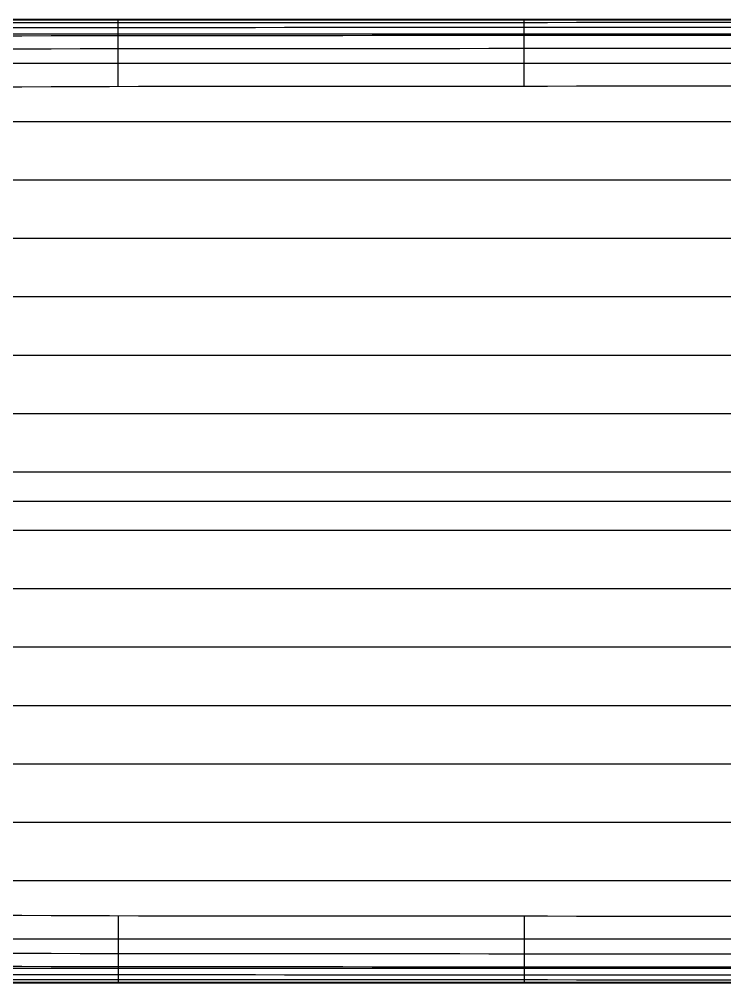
# Model space of a CAD drawing. Header units: millimetres. Extents: x 0 to 139000, y -8250 to 8250.
# Drawn here: x 46956 to 59038, y -8250 to 8250 of the extents above; entities that cross this region are included whole.
import ezdxf

# ---------------------------------------------------------------- set-up
doc = ezdxf.new("R2010")
doc.units = ezdxf.units.MM
for name, color, linetype in [('БАТОКСЫ', 1, 'Continuous'), ('ВАТЕРЛИНИИ', 3, 'Continuous'), ('КИЛЬ', 2, 'Continuous'), ('ПАЛУБА', 7, 'Continuous'), ('ШПАНГОУТЫ', 5, 'Continuous')]:
    doc.layers.add(name, color=color, linetype=linetype)

msp = doc.modelspace()

# ---------------------------------------------------------------- linework, layer by layer
at = {"layer": 'БАТОКСЫ'}
for points in [[(46500, 8000, 439), (47000, 8000, 437), (47500, 8000, 436), (48000, 8000, 434), (48500, 8000, 434), (49000, 8000, 433), (49500, 8000, 433), (50000, 8000, 432), (50500, 8000, 432), (51000, 8000, 432), (51500, 8000, 431), (52000, 8000, 431), (52500, 8000, 431), (53000, 8000, 431), (53500, 8000, 431), (54000, 8000, 430), (54500, 8000, 430), (55000, 8000, 430), (55500, 8000, 430), (56000, 8000, 429), (56500, 8000, 429), (57000, 8000, 429), (57500, 8000, 429), (58000, 8000, 428), (58500, 8000, 428), (59000, 8000, 428), (59500, 8000, 427)], [(46500, 7500, 74), (47000, 7500, 73), (47500, 7500, 73), (48000, 7500, 72), (48500, 7500, 72), (49000, 7500, 71), (49500, 7500, 71), (50000, 7500, 71), (50500, 7500, 71), (51000, 7500, 71), (51500, 7500, 71), (52000, 7500, 70), (52500, 7500, 70), (53000, 7500, 70), (53500, 7500, 70), (54000, 7500, 70), (54500, 7500, 70), (55000, 7500, 70), (55500, 7500, 70), (56000, 7500, 70), (56500, 7500, 69), (57000, 7500, 69), (57500, 7500, 69), (58000, 7500, 69), (58500, 7500, 69), (59000, 7500, 69), (59500, 7500, 69)], [(46500, 6500, 0), (47000, 6500, 0), (47500, 6500, 0), (48000, 6500, 0), (48500, 6500, 0), (49000, 6500, 0), (49500, 6500, 0), (50000, 6500, 0), (50500, 6500, 0), (51000, 6500, 0), (51500, 6500, 0), (52000, 6500, 0), (52500, 6500, 0), (53000, 6500, 0), (53500, 6500, 0), (54000, 6500, 0), (54500, 6500, 0), (55000, 6500, 0), (55500, 6500, 0), (56000, 6500, 0), (56500, 6500, 0), (57000, 6500, 0), (57500, 6500, 0), (58000, 6500, 0), (58500, 6500, 0), (59000, 6500, 0), (59500, 6500, 0)], [(46500, 5500, 0), (47000, 5500, 0), (47500, 5500, 0), (48000, 5500, 0), (48500, 5500, 0), (49000, 5500, 0), (49500, 5500, 0), (50000, 5500, 0), (50500, 5500, 0), (51000, 5500, 0), (51500, 5500, 0), (52000, 5500, 0), (52500, 5500, 0), (53000, 5500, 0), (53500, 5500, 0), (54000, 5500, 0), (54500, 5500, 0), (55000, 5500, 0), (55500, 5500, 0), (56000, 5500, 0), (56500, 5500, 0), (57000, 5500, 0), (57500, 5500, 0), (58000, 5500, 0), (58500, 5500, 0), (59000, 5500, 0), (59500, 5500, 0)], [(46500, 4500, 0), (47000, 4500, 0), (47500, 4500, 0), (48000, 4500, 0), (48500, 4500, 0), (49000, 4500, 0), (49500, 4500, 0), (50000, 4500, 0), (50500, 4500, 0), (51000, 4500, 0), (51500, 4500, 0), (52000, 4500, 0), (52500, 4500, 0), (53000, 4500, 0), (53500, 4500, 0), (54000, 4500, 0), (54500, 4500, 0), (55000, 4500, 0), (55500, 4500, 0), (56000, 4500, 0), (56500, 4500, 0), (57000, 4500, 0), (57500, 4500, 0), (58000, 4500, 0), (58500, 4500, 0), (59000, 4500, 0), (59500, 4500, 0)], [(46500, 3500, 0), (47000, 3500, 0), (47500, 3500, 0), (48000, 3500, 0), (48500, 3500, 0), (49000, 3500, 0), (49500, 3500, 0), (50000, 3500, 0), (50500, 3500, 0), (51000, 3500, 0), (51500, 3500, 0), (52000, 3500, 0), (52500, 3500, 0), (53000, 3500, 0), (53500, 3500, 0), (54000, 3500, 0), (54500, 3500, 0), (55000, 3500, 0), (55500, 3500, 0), (56000, 3500, 0), (56500, 3500, 0), (57000, 3500, 0), (57500, 3500, 0), (58000, 3500, 0), (58500, 3500, 0), (59000, 3500, 0), (59500, 3500, 0)], [(46500, 2500, 0), (47000, 2500, 0), (47500, 2500, 0), (48000, 2500, 0), (48500, 2500, 0), (49000, 2500, 0), (49500, 2500, 0), (50000, 2500, 0), (50500, 2500, 0), (51000, 2500, 0), (51500, 2500, 0), (52000, 2500, 0), (52500, 2500, 0), (53000, 2500, 0), (53500, 2500, 0), (54000, 2500, 0), (54500, 2500, 0), (55000, 2500, 0), (55500, 2500, 0), (56000, 2500, 0), (56500, 2500, 0), (57000, 2500, 0), (57500, 2500, 0), (58000, 2500, 0), (58500, 2500, 0), (59000, 2500, 0), (59500, 2500, 0)], [(46500, 1500, 0), (47000, 1500, 0), (47500, 1500, 0), (48000, 1500, 0), (48500, 1500, 0), (49000, 1500, 0), (49500, 1500, 0), (50000, 1500, 0), (50500, 1500, 0), (51000, 1500, 0), (51500, 1500, 0), (52000, 1500, 0), (52500, 1500, 0), (53000, 1500, 0), (53500, 1500, 0), (54000, 1500, 0), (54500, 1500, 0), (55000, 1500, 0), (55500, 1500, 0), (56000, 1500, 0), (56500, 1500, 0), (57000, 1500, 0), (57500, 1500, 0), (58000, 1500, 0), (58500, 1500, 0), (59000, 1500, 0), (59500, 1500, 0)], [(46500, 500, 0), (47000, 500, 0), (47500, 500, 0), (48000, 500, 0), (48500, 500, 0), (49000, 500, 0), (49500, 500, 0), (50000, 500, 0), (50500, 500, 0), (51000, 500, 0), (51500, 500, 0), (52000, 500, 0), (52500, 500, 0), (53000, 500, 0), (53500, 500, 0), (54000, 500, 0), (54500, 500, 0), (55000, 500, 0), (55500, 500, 0), (56000, 500, 0), (56500, 500, 0), (57000, 500, 0), (57500, 500, 0), (58000, 500, 0), (58500, 500, 0), (59000, 500, 0), (59500, 500, 0)], [(46500, -500, 0), (47000, -500, 0), (47500, -500, 0), (48000, -500, 0), (48500, -500, 0), (49000, -500, 0), (49500, -500, 0), (50000, -500, 0), (50500, -500, 0), (51000, -500, 0), (51500, -500, 0), (52000, -500, 0), (52500, -500, 0), (53000, -500, 0), (53500, -500, 0), (54000, -500, 0), (54500, -500, 0), (55000, -500, 0), (55500, -500, 0), (56000, -500, 0), (56500, -500, 0), (57000, -500, 0), (57500, -500, 0), (58000, -500, 0), (58500, -500, 0), (59000, -500, 0), (59500, -500, 0)], [(46500, -1500, 0), (47000, -1500, 0), (47500, -1500, 0), (48000, -1500, 0), (48500, -1500, 0), (49000, -1500, 0), (49500, -1500, 0), (50000, -1500, 0), (50500, -1500, 0), (51000, -1500, 0), (51500, -1500, 0), (52000, -1500, 0), (52500, -1500, 0), (53000, -1500, 0), (53500, -1500, 0), (54000, -1500, 0), (54500, -1500, 0), (55000, -1500, 0), (55500, -1500, 0), (56000, -1500, 0), (56500, -1500, 0), (57000, -1500, 0), (57500, -1500, 0), (58000, -1500, 0), (58500, -1500, 0), (59000, -1500, 0), (59500, -1500, 0)], [(46500, -2500, 0), (47000, -2500, 0), (47500, -2500, 0), (48000, -2500, 0), (48500, -2500, 0), (49000, -2500, 0), (49500, -2500, 0), (50000, -2500, 0), (50500, -2500, 0), (51000, -2500, 0), (51500, -2500, 0), (52000, -2500, 0), (52500, -2500, 0), (53000, -2500, 0), (53500, -2500, 0), (54000, -2500, 0), (54500, -2500, 0), (55000, -2500, 0), (55500, -2500, 0), (56000, -2500, 0), (56500, -2500, 0), (57000, -2500, 0), (57500, -2500, 0), (58000, -2500, 0), (58500, -2500, 0), (59000, -2500, 0), (59500, -2500, 0)], [(46500, -3500, 0), (47000, -3500, 0), (47500, -3500, 0), (48000, -3500, 0), (48500, -3500, 0), (49000, -3500, 0), (49500, -3500, 0), (50000, -3500, 0), (50500, -3500, 0), (51000, -3500, 0), (51500, -3500, 0), (52000, -3500, 0), (52500, -3500, 0), (53000, -3500, 0), (53500, -3500, 0), (54000, -3500, 0), (54500, -3500, 0), (55000, -3500, 0), (55500, -3500, 0), (56000, -3500, 0), (56500, -3500, 0), (57000, -3500, 0), (57500, -3500, 0), (58000, -3500, 0), (58500, -3500, 0), (59000, -3500, 0), (59500, -3500, 0)], [(46500, -4500, 0), (47000, -4500, 0), (47500, -4500, 0), (48000, -4500, 0), (48500, -4500, 0), (49000, -4500, 0), (49500, -4500, 0), (50000, -4500, 0), (50500, -4500, 0), (51000, -4500, 0), (51500, -4500, 0), (52000, -4500, 0), (52500, -4500, 0), (53000, -4500, 0), (53500, -4500, 0), (54000, -4500, 0), (54500, -4500, 0), (55000, -4500, 0), (55500, -4500, 0), (56000, -4500, 0), (56500, -4500, 0), (57000, -4500, 0), (57500, -4500, 0), (58000, -4500, 0), (58500, -4500, 0), (59000, -4500, 0), (59500, -4500, 0)], [(46500, -5500, 0), (47000, -5500, 0), (47500, -5500, 0), (48000, -5500, 0), (48500, -5500, 0), (49000, -5500, 0), (49500, -5500, 0), (50000, -5500, 0), (50500, -5500, 0), (51000, -5500, 0), (51500, -5500, 0), (52000, -5500, 0), (52500, -5500, 0), (53000, -5500, 0), (53500, -5500, 0), (54000, -5500, 0), (54500, -5500, 0), (55000, -5500, 0), (55500, -5500, 0), (56000, -5500, 0), (56500, -5500, 0), (57000, -5500, 0), (57500, -5500, 0), (58000, -5500, 0), (58500, -5500, 0), (59000, -5500, 0), (59500, -5500, 0)], [(46500, -6500, 0), (47000, -6500, 0), (47500, -6500, 0), (48000, -6500, 0), (48500, -6500, 0), (49000, -6500, 0), (49500, -6500, 0), (50000, -6500, 0), (50500, -6500, 0), (51000, -6500, 0), (51500, -6500, 0), (52000, -6500, 0), (52500, -6500, 0), (53000, -6500, 0), (53500, -6500, 0), (54000, -6500, 0), (54500, -6500, 0), (55000, -6500, 0), (55500, -6500, 0), (56000, -6500, 0), (56500, -6500, 0), (57000, -6500, 0), (57500, -6500, 0), (58000, -6500, 0), (58500, -6500, 0), (59000, -6500, 0), (59500, -6500, 0)], [(46500, -7500, 74), (47000, -7500, 73), (47500, -7500, 73), (48000, -7500, 72), (48500, -7500, 72), (49000, -7500, 71), (49500, -7500, 71), (50000, -7500, 71), (50500, -7500, 71), (51000, -7500, 71), (51500, -7500, 71), (52000, -7500, 70), (52500, -7500, 70), (53000, -7500, 70), (53500, -7500, 70), (54000, -7500, 70), (54500, -7500, 70), (55000, -7500, 70), (55500, -7500, 70), (56000, -7500, 70), (56500, -7500, 69), (57000, -7500, 69), (57500, -7500, 69), (58000, -7500, 69), (58500, -7500, 69), (59000, -7500, 69), (59500, -7500, 69)], [(46500, -8000, 439), (47000, -8000, 437), (47500, -8000, 436), (48000, -8000, 434), (48500, -8000, 434), (49000, -8000, 433), (49500, -8000, 433), (50000, -8000, 432), (50500, -8000, 432), (51000, -8000, 432), (51500, -8000, 431), (52000, -8000, 431), (52500, -8000, 431), (53000, -8000, 431), (53500, -8000, 431), (54000, -8000, 430), (54500, -8000, 430), (55000, -8000, 430), (55500, -8000, 430), (56000, -8000, 429), (56500, -8000, 429), (57000, -8000, 429), (57500, -8000, 429), (58000, -8000, 428), (58500, -8000, 428), (59000, -8000, 428), (59500, -8000, 427)]]:
    msp.add_polyline3d(points, dxfattribs=at)
at = {"layer": 'ВАТЕРЛИНИИ'}
for points in [[(46500, 8250, 1400), (47000, 8250, 1400), (47500, 8250, 1400), (48000, 8250, 1400), (48500, 8250, 1400), (49000, 8250, 1400), (49500, 8250, 1400), (50000, 8250, 1400), (50500, 8250, 1400), (51000, 8250, 1400), (51500, 8250, 1400), (52000, 8250, 1400), (52500, 8250, 1400), (53000, 8250, 1400), (53500, 8250, 1400), (54000, 8250, 1400), (54500, 8250, 1400), (55000, 8250, 1400), (55500, 8250, 1400), (56000, 8250, 1400), (56500, 8250, 1400), (57000, 8250, 1400), (57500, 8250, 1400), (58000, 8250, 1400), (58500, 8250, 1400), (59000, 8250, 1400), (59500, 8250, 1400)], [(46500, 8250, 1800), (47000, 8250, 1800), (47500, 8250, 1800), (48000, 8250, 1800), (48500, 8250, 1800), (49000, 8250, 1800), (49500, 8250, 1800), (50000, 8250, 1800), (50500, 8250, 1800), (51000, 8250, 1800), (51500, 8250, 1800), (52000, 8250, 1800), (52500, 8250, 1800), (53000, 8250, 1800), (53500, 8250, 1800), (54000, 8250, 1800), (54500, 8250, 1800), (55000, 8250, 1800), (55500, 8250, 1800), (56000, 8250, 1800), (56500, 8250, 1800), (57000, 8250, 1800), (57500, 8250, 1800), (58000, 8250, 1800), (58500, 8250, 1800), (59000, 8250, 1800), (59500, 8250, 1800)], [(46500, 8250, 2200), (47000, 8250, 2200), (47500, 8250, 2200), (48000, 8250, 2200), (48500, 8250, 2200), (49000, 8250, 2200), (49500, 8250, 2200), (50000, 8250, 2200), (50500, 8250, 2200), (51000, 8250, 2200), (51500, 8250, 2200), (52000, 8250, 2200), (52500, 8250, 2200), (53000, 8250, 2200), (53500, 8250, 2200), (54000, 8250, 2200), (54500, 8250, 2200), (55000, 8250, 2200), (55500, 8250, 2200), (56000, 8250, 2200), (56500, 8250, 2200), (57000, 8250, 2200), (57500, 8250, 2200), (58000, 8250, 2200), (58500, 8250, 2200), (59000, 8250, 2200), (59500, 8250, 2200)], [(46500, 8250, 2600), (47000, 8250, 2600), (47500, 8250, 2600), (48000, 8250, 2600), (48500, 8250, 2600), (49000, 8250, 2600), (49500, 8250, 2600), (50000, 8250, 2600), (50500, 8250, 2600), (51000, 8250, 2600), (51500, 8250, 2600), (52000, 8250, 2600), (52500, 8250, 2600), (53000, 8250, 2600), (53500, 8250, 2600), (54000, 8250, 2600), (54500, 8250, 2600), (55000, 8250, 2600), (55500, 8250, 2600), (56000, 8250, 2600), (56500, 8250, 2600), (57000, 8250, 2600), (57500, 8250, 2600), (58000, 8250, 2600), (58500, 8250, 2600), (59000, 8250, 2600), (59500, 8250, 2600)], [(46500, 8250, 3000), (47000, 8250, 3000), (47500, 8250, 3000), (48000, 8250, 3000), (48500, 8250, 3000), (49000, 8250, 3000), (49500, 8250, 3000), (50000, 8250, 3000), (50500, 8250, 3000), (51000, 8250, 3000), (51500, 8250, 3000), (52000, 8250, 3000), (52500, 8250, 3000), (53000, 8250, 3000), (53500, 8250, 3000), (54000, 8250, 3000), (54500, 8250, 3000), (55000, 8250, 3000), (55500, 8250, 3000), (56000, 8250, 3000), (56500, 8250, 3000), (57000, 8250, 3000), (57500, 8250, 3000), (58000, 8250, 3000), (58500, 8250, 3000), (59000, 8250, 3000), (59500, 8250, 3000)], [(46500, 8250, 3600), (47000, 8250, 3600), (47500, 8250, 3600), (48000, 8250, 3600), (48500, 8250, 3600), (49000, 8250, 3600), (49500, 8250, 3600), (50000, 8250, 3600), (50500, 8250, 3600), (51000, 8250, 3600), (51500, 8250, 3600), (52000, 8250, 3600), (52500, 8250, 3600), (53000, 8250, 3600), (53500, 8250, 3600), (54000, 8250, 3600), (54500, 8250, 3600), (55000, 8250, 3600), (55500, 8250, 3600), (56000, 8250, 3600), (56500, 8250, 3600), (57000, 8250, 3600), (57500, 8250, 3600), (58000, 8250, 3600), (58500, 8250, 3600), (59000, 8250, 3600), (59500, 8250, 3600)], [(46500, 8250, 4200), (47000, 8250, 4200), (47500, 8250, 4200), (48000, 8250, 4200), (48500, 8250, 4200), (49000, 8250, 4200), (49500, 8250, 4200), (50000, 8250, 4200), (50500, 8250, 4200), (51000, 8250, 4200), (51500, 8250, 4200), (52000, 8250, 4200), (52500, 8250, 4200), (53000, 8250, 4200), (53500, 8250, 4200), (54000, 8250, 4200), (54500, 8250, 4200), (55000, 8250, 4200), (55500, 8250, 4200), (56000, 8250, 4200), (56500, 8250, 4200), (57000, 8250, 4200), (57500, 8250, 4200), (58000, 8250, 4200), (58500, 8250, 4200), (59000, 8250, 4200), (59500, 8250, 4200)], [(46500, 8239, 1000), (47000, 8239, 1000), (47500, 8240, 1000), (48000, 8240, 1000), (48500, 8240, 1000), (49000, 8240, 1000), (49500, 8240, 1000), (50000, 8241, 1000), (50500, 8241, 1000), (51000, 8241, 1000), (51500, 8241, 1000), (52000, 8241, 1000), (52500, 8241, 1000), (53000, 8241, 1000), (53500, 8241, 1000), (54000, 8241, 1000), (54500, 8241, 1000), (55000, 8241, 1000), (55500, 8241, 1000), (56000, 8241, 1000), (56500, 8241, 1000), (57000, 8241, 1000), (57500, 8241, 1000), (58000, 8241, 1000), (58500, 8241, 1000), (59000, 8241, 1000), (59500, 8241, 1000)], [(46500, 8193, 800), (47000, 8194, 800), (47500, 8195, 800), (48000, 8195, 800), (48500, 8196, 800), (49000, 8196, 800), (49500, 8196, 800), (50000, 8196, 800), (50500, 8196, 800), (51000, 8196, 800), (51500, 8197, 800), (52000, 8197, 800), (52500, 8197, 800), (53000, 8197, 800), (53500, 8197, 800), (54000, 8197, 800), (54500, 8197, 800), (55000, 8197, 800), (55500, 8197, 800), (56000, 8197, 800), (56500, 8198, 800), (57000, 8198, 800), (57500, 8198, 800), (58000, 8198, 800), (58500, 8198, 800), (59000, 8198, 800), (59500, 8198, 800)], [(46500, 8107, 600), (47000, 8108, 600), (47500, 8109, 600), (48000, 8110, 600), (48500, 8110, 600), (49000, 8111, 600), (49500, 8111, 600), (50000, 8111, 600), (50500, 8111, 600), (51000, 8111, 600), (51500, 8112, 600), (52000, 8112, 600), (52500, 8112, 600), (53000, 8112, 600), (53500, 8112, 600), (54000, 8112, 600), (54500, 8112, 600), (55000, 8113, 600), (55500, 8113, 600), (56000, 8113, 600), (56500, 8113, 600), (57000, 8113, 600), (57500, 8113, 600), (58000, 8114, 600), (58500, 8114, 600), (59000, 8114, 600), (59500, 8114, 600)], [(46500, 7968, 400), (47000, 7969, 400), (47500, 7970, 400), (48000, 7971, 400), (48500, 7972, 400), (49000, 7973, 400), (49500, 7973, 400), (50000, 7973, 400), (50500, 7974, 400), (51000, 7974, 400), (51500, 7974, 400), (52000, 7974, 400), (52500, 7974, 400), (53000, 7975, 400), (53500, 7975, 400), (54000, 7975, 400), (54500, 7975, 400), (55000, 7975, 400), (55500, 7976, 400), (56000, 7976, 400), (56500, 7976, 400), (57000, 7976, 400), (57500, 7976, 400), (58000, 7977, 400), (58500, 7977, 400), (59000, 7977, 400), (59500, 7977, 400)], [(46500, 7743, 200), (47000, 7745, 200), (47500, 7746, 200), (48000, 7748, 200), (48500, 7749, 200), (49000, 7749, 200), (49500, 7750, 200), (50000, 7750, 200), (50500, 7750, 200), (51000, 7751, 200), (51500, 7751, 200), (52000, 7751, 200), (52500, 7751, 200), (53000, 7752, 200), (53500, 7752, 200), (54000, 7752, 200), (54500, 7752, 200), (55000, 7753, 200), (55500, 7753, 200), (56000, 7753, 200), (56500, 7753, 200), (57000, 7754, 200), (57500, 7754, 200), (58000, 7754, 200), (58500, 7755, 200), (59000, 7755, 200), (59500, 7755, 200)], [(46500, 7093, 0), (47000, 7095, 0), (47500, 7098, 0), (48000, 7099, 0), (48500, 7101, 0), (49000, 7102, 0), (49500, 7102, 0), (50000, 7103, 0), (50500, 7103, 0), (51000, 7104, 0), (51500, 7104, 0), (52000, 7104, 0), (52500, 7105, 0), (53000, 7105, 0), (53500, 7105, 0), (54000, 7106, 0), (54500, 7106, 0), (55000, 7107, 0), (55500, 7107, 0), (56000, 7107, 0), (56500, 7108, 0), (57000, 7108, 0), (57500, 7109, 0), (58000, 7109, 0), (58500, 7109, 0), (59000, 7110, 0), (59500, 7110, 0)], [(46500, -7093, 0), (47000, -7095, 0), (47500, -7098, 0), (48000, -7099, 0), (48500, -7101, 0), (49000, -7102, 0), (49500, -7102, 0), (50000, -7103, 0), (50500, -7103, 0), (51000, -7104, 0), (51500, -7104, 0), (52000, -7104, 0), (52500, -7105, 0), (53000, -7105, 0), (53500, -7105, 0), (54000, -7106, 0), (54500, -7106, 0), (55000, -7107, 0), (55500, -7107, 0), (56000, -7107, 0), (56500, -7108, 0), (57000, -7108, 0), (57500, -7109, 0), (58000, -7109, 0), (58500, -7109, 0), (59000, -7110, 0), (59500, -7110, 0)], [(46500, -7743, 200), (47000, -7745, 200), (47500, -7746, 200), (48000, -7748, 200), (48500, -7749, 200), (49000, -7749, 200), (49500, -7750, 200), (50000, -7750, 200), (50500, -7750, 200), (51000, -7751, 200), (51500, -7751, 200), (52000, -7751, 200), (52500, -7751, 200), (53000, -7752, 200), (53500, -7752, 200), (54000, -7752, 200), (54500, -7752, 200), (55000, -7753, 200), (55500, -7753, 200), (56000, -7753, 200), (56500, -7753, 200), (57000, -7754, 200), (57500, -7754, 200), (58000, -7754, 200), (58500, -7755, 200), (59000, -7755, 200), (59500, -7755, 200)], [(46500, -7968, 400), (47000, -7969, 400), (47500, -7970, 400), (48000, -7971, 400), (48500, -7972, 400), (49000, -7973, 400), (49500, -7973, 400), (50000, -7973, 400), (50500, -7974, 400), (51000, -7974, 400), (51500, -7974, 400), (52000, -7974, 400), (52500, -7974, 400), (53000, -7975, 400), (53500, -7975, 400), (54000, -7975, 400), (54500, -7975, 400), (55000, -7975, 400), (55500, -7976, 400), (56000, -7976, 400), (56500, -7976, 400), (57000, -7976, 400), (57500, -7976, 400), (58000, -7977, 400), (58500, -7977, 400), (59000, -7977, 400), (59500, -7977, 400)], [(46500, -8107, 600), (47000, -8108, 600), (47500, -8109, 600), (48000, -8110, 600), (48500, -8110, 600), (49000, -8111, 600), (49500, -8111, 600), (50000, -8111, 600), (50500, -8111, 600), (51000, -8111, 600), (51500, -8112, 600), (52000, -8112, 600), (52500, -8112, 600), (53000, -8112, 600), (53500, -8112, 600), (54000, -8112, 600), (54500, -8112, 600), (55000, -8113, 600), (55500, -8113, 600), (56000, -8113, 600), (56500, -8113, 600), (57000, -8113, 600), (57500, -8113, 600), (58000, -8114, 600), (58500, -8114, 600), (59000, -8114, 600), (59500, -8114, 600)], [(46500, -8193, 800), (47000, -8194, 800), (47500, -8195, 800), (48000, -8195, 800), (48500, -8196, 800), (49000, -8196, 800), (49500, -8196, 800), (50000, -8196, 800), (50500, -8196, 800), (51000, -8196, 800), (51500, -8197, 800), (52000, -8197, 800), (52500, -8197, 800), (53000, -8197, 800), (53500, -8197, 800), (54000, -8197, 800), (54500, -8197, 800), (55000, -8197, 800), (55500, -8197, 800), (56000, -8197, 800), (56500, -8198, 800), (57000, -8198, 800), (57500, -8198, 800), (58000, -8198, 800), (58500, -8198, 800), (59000, -8198, 800), (59500, -8198, 800)], [(46500, -8239, 1000), (47000, -8239, 1000), (47500, -8240, 1000), (48000, -8240, 1000), (48500, -8240, 1000), (49000, -8240, 1000), (49500, -8240, 1000), (50000, -8241, 1000), (50500, -8241, 1000), (51000, -8241, 1000), (51500, -8241, 1000), (52000, -8241, 1000), (52500, -8241, 1000), (53000, -8241, 1000), (53500, -8241, 1000), (54000, -8241, 1000), (54500, -8241, 1000), (55000, -8241, 1000), (55500, -8241, 1000), (56000, -8241, 1000), (56500, -8241, 1000), (57000, -8241, 1000), (57500, -8241, 1000), (58000, -8241, 1000), (58500, -8241, 1000), (59000, -8241, 1000), (59500, -8241, 1000)], [(46500, -8250, 1400), (47000, -8250, 1400), (47500, -8250, 1400), (48000, -8250, 1400), (48500, -8250, 1400), (49000, -8250, 1400), (49500, -8250, 1400), (50000, -8250, 1400), (50500, -8250, 1400), (51000, -8250, 1400), (51500, -8250, 1400), (52000, -8250, 1400), (52500, -8250, 1400), (53000, -8250, 1400), (53500, -8250, 1400), (54000, -8250, 1400), (54500, -8250, 1400), (55000, -8250, 1400), (55500, -8250, 1400), (56000, -8250, 1400), (56500, -8250, 1400), (57000, -8250, 1400), (57500, -8250, 1400), (58000, -8250, 1400), (58500, -8250, 1400), (59000, -8250, 1400), (59500, -8250, 1400)], [(46500, -8250, 1800), (47000, -8250, 1800), (47500, -8250, 1800), (48000, -8250, 1800), (48500, -8250, 1800), (49000, -8250, 1800), (49500, -8250, 1800), (50000, -8250, 1800), (50500, -8250, 1800), (51000, -8250, 1800), (51500, -8250, 1800), (52000, -8250, 1800), (52500, -8250, 1800), (53000, -8250, 1800), (53500, -8250, 1800), (54000, -8250, 1800), (54500, -8250, 1800), (55000, -8250, 1800), (55500, -8250, 1800), (56000, -8250, 1800), (56500, -8250, 1800), (57000, -8250, 1800), (57500, -8250, 1800), (58000, -8250, 1800), (58500, -8250, 1800), (59000, -8250, 1800), (59500, -8250, 1800)], [(46500, -8250, 2200), (47000, -8250, 2200), (47500, -8250, 2200), (48000, -8250, 2200), (48500, -8250, 2200), (49000, -8250, 2200), (49500, -8250, 2200), (50000, -8250, 2200), (50500, -8250, 2200), (51000, -8250, 2200), (51500, -8250, 2200), (52000, -8250, 2200), (52500, -8250, 2200), (53000, -8250, 2200), (53500, -8250, 2200), (54000, -8250, 2200), (54500, -8250, 2200), (55000, -8250, 2200), (55500, -8250, 2200), (56000, -8250, 2200), (56500, -8250, 2200), (57000, -8250, 2200), (57500, -8250, 2200), (58000, -8250, 2200), (58500, -8250, 2200), (59000, -8250, 2200), (59500, -8250, 2200)], [(46500, -8250, 2600), (47000, -8250, 2600), (47500, -8250, 2600), (48000, -8250, 2600), (48500, -8250, 2600), (49000, -8250, 2600), (49500, -8250, 2600), (50000, -8250, 2600), (50500, -8250, 2600), (51000, -8250, 2600), (51500, -8250, 2600), (52000, -8250, 2600), (52500, -8250, 2600), (53000, -8250, 2600), (53500, -8250, 2600), (54000, -8250, 2600), (54500, -8250, 2600), (55000, -8250, 2600), (55500, -8250, 2600), (56000, -8250, 2600), (56500, -8250, 2600), (57000, -8250, 2600), (57500, -8250, 2600), (58000, -8250, 2600), (58500, -8250, 2600), (59000, -8250, 2600), (59500, -8250, 2600)], [(46500, -8250, 3000), (47000, -8250, 3000), (47500, -8250, 3000), (48000, -8250, 3000), (48500, -8250, 3000), (49000, -8250, 3000), (49500, -8250, 3000), (50000, -8250, 3000), (50500, -8250, 3000), (51000, -8250, 3000), (51500, -8250, 3000), (52000, -8250, 3000), (52500, -8250, 3000), (53000, -8250, 3000), (53500, -8250, 3000), (54000, -8250, 3000), (54500, -8250, 3000), (55000, -8250, 3000), (55500, -8250, 3000), (56000, -8250, 3000), (56500, -8250, 3000), (57000, -8250, 3000), (57500, -8250, 3000), (58000, -8250, 3000), (58500, -8250, 3000), (59000, -8250, 3000), (59500, -8250, 3000)], [(46500, -8250, 3600), (47000, -8250, 3600), (47500, -8250, 3600), (48000, -8250, 3600), (48500, -8250, 3600), (49000, -8250, 3600), (49500, -8250, 3600), (50000, -8250, 3600), (50500, -8250, 3600), (51000, -8250, 3600), (51500, -8250, 3600), (52000, -8250, 3600), (52500, -8250, 3600), (53000, -8250, 3600), (53500, -8250, 3600), (54000, -8250, 3600), (54500, -8250, 3600), (55000, -8250, 3600), (55500, -8250, 3600), (56000, -8250, 3600), (56500, -8250, 3600), (57000, -8250, 3600), (57500, -8250, 3600), (58000, -8250, 3600), (58500, -8250, 3600), (59000, -8250, 3600), (59500, -8250, 3600)], [(46500, -8250, 4200), (47000, -8250, 4200), (47500, -8250, 4200), (48000, -8250, 4200), (48500, -8250, 4200), (49000, -8250, 4200), (49500, -8250, 4200), (50000, -8250, 4200), (50500, -8250, 4200), (51000, -8250, 4200), (51500, -8250, 4200), (52000, -8250, 4200), (52500, -8250, 4200), (53000, -8250, 4200), (53500, -8250, 4200), (54000, -8250, 4200), (54500, -8250, 4200), (55000, -8250, 4200), (55500, -8250, 4200), (56000, -8250, 4200), (56500, -8250, 4200), (57000, -8250, 4200), (57500, -8250, 4200), (58000, -8250, 4200), (58500, -8250, 4200), (59000, -8250, 4200), (59500, -8250, 4200)]]:
    msp.add_polyline3d(points, dxfattribs=at)
at = {"layer": 'КИЛЬ'}
msp.add_polyline3d([(46500, 0, 0), (47000, 0, 0), (47500, 0, 0), (48000, 0, 0), (48500, 0, 0), (49000, 0, 0), (49500, 0, 0), (50000, 0, 0), (50500, 0, 0), (51000, 0, 0), (51500, 0, 0), (52000, 0, 0), (52500, 0, 0), (53000, 0, 0), (53500, 0, 0), (54000, 0, 0), (54500, 0, 0), (55000, 0, 0), (55500, 0, 0), (56000, 0, 0), (56500, 0, 0), (57000, 0, 0), (57500, 0, 0), (58000, 0, 0), (58500, 0, 0), (59000, 0, 0), (59500, 0, 0)], dxfattribs=at)
at = {"layer": 'ПАЛУБА'}
for points in [[(46500, 8250, 4200), (47000, 8250, 4200), (47500, 8250, 4200), (48000, 8250, 4200), (48500, 8250, 4200), (49000, 8250, 4200), (49500, 8250, 4200), (50000, 8250, 4200), (50500, 8250, 4200), (51000, 8250, 4200), (51500, 8250, 4200), (52000, 8250, 4200), (52500, 8250, 4200), (53000, 8250, 4200), (53500, 8250, 4200), (54000, 8250, 4200), (54500, 8250, 4200), (55000, 8250, 4200), (55500, 8250, 4200), (56000, 8250, 4200), (56500, 8250, 4200), (57000, 8250, 4200), (57500, 8250, 4200), (58000, 8250, 4200), (58500, 8250, 4200), (59000, 8250, 4200), (59500, 8250, 4200)], [(46500, -8250, 4200), (47000, -8250, 4200), (47500, -8250, 4200), (48000, -8250, 4200), (48500, -8250, 4200), (49000, -8250, 4200), (49500, -8250, 4200), (50000, -8250, 4200), (50500, -8250, 4200), (51000, -8250, 4200), (51500, -8250, 4200), (52000, -8250, 4200), (52500, -8250, 4200), (53000, -8250, 4200), (53500, -8250, 4200), (54000, -8250, 4200), (54500, -8250, 4200), (55000, -8250, 4200), (55500, -8250, 4200), (56000, -8250, 4200), (56500, -8250, 4200), (57000, -8250, 4200), (57500, -8250, 4200), (58000, -8250, 4200), (58500, -8250, 4200), (59000, -8250, 4200), (59500, -8250, 4200)]]:
    msp.add_polyline3d(points, dxfattribs=at)
at = {"layer": 'ШПАНГОУТЫ'}
for points in [[(48650, 7101, 0), (48650, 7101, 0), (48650, 7296, 17), (48650, 7411, 43), (48650, 7506, 74), (48650, 7588, 109), (48650, 7663, 147), (48650, 7730, 188), (48650, 7792, 231), (48650, 7849, 277), (48650, 7901, 324), (48650, 7949, 374), (48650, 7993, 425), (48650, 8034, 478), (48650, 8071, 533), (48650, 8104, 589), (48650, 8134, 646), (48650, 8161, 705), (48650, 8184, 765), (48650, 8204, 827), (48650, 8220, 889), (48650, 8233, 953), (48650, 8243, 1018), (48650, 8248, 1084), (48650, 8250, 1151), (48650, 8250, 1219), (48650, 8250, 1288), (48650, 8250, 1358), (48650, 8250, 1429), (48650, 8250, 1501), (48650, 8250, 1574), (48650, 8250, 1648), (48650, 8250, 1722), (48650, 8250, 1798), (48650, 8250, 1874), (48650, 8250, 1951), (48650, 8250, 2029), (48650, 8250, 2107), (48650, 8250, 2187), (48650, 8250, 2267), (48650, 8250, 2348), (48650, 8250, 2430), (48650, 8250, 2512), (48650, 8250, 2595), (48650, 8250, 2679), (48650, 8250, 2763), (48650, 8250, 2848), (48650, 8250, 2934), (48650, 8250, 3020), (48650, 8250, 3108), (48650, 8250, 3195), (48650, 8250, 3284), (48650, 8250, 3373), (48650, 8250, 3462), (48650, 8250, 3552), (48650, 8250, 3643), (48650, 8250, 3735), (48650, 8250, 3826), (48650, 8250, 3919), (48650, 8250, 4012), (48650, 8250, 4106), (48650, 8250, 4200)], [(55600, 7107, 0), (55600, 7107, 0), (55600, 7302, 17), (55600, 7416, 43), (55600, 7511, 74), (55600, 7593, 109), (55600, 7667, 147), (55600, 7734, 188), (55600, 7796, 231), (55600, 7853, 277), (55600, 7905, 324), (55600, 7953, 374), (55600, 7997, 425), (55600, 8037, 478), (55600, 8073, 533), (55600, 8107, 589), (55600, 8136, 646), (55600, 8163, 705), (55600, 8186, 765), (55600, 8205, 827), (55600, 8221, 889), (55600, 8234, 953), (55600, 8243, 1018), (55600, 8248, 1084), (55600, 8250, 1151), (55600, 8250, 1219), (55600, 8250, 1288), (55600, 8250, 1358), (55600, 8250, 1429), (55600, 8250, 1501), (55600, 8250, 1574), (55600, 8250, 1648), (55600, 8250, 1722), (55600, 8250, 1798), (55600, 8250, 1874), (55600, 8250, 1951), (55600, 8250, 2029), (55600, 8250, 2107), (55600, 8250, 2187), (55600, 8250, 2267), (55600, 8250, 2348), (55600, 8250, 2430), (55600, 8250, 2512), (55600, 8250, 2595), (55600, 8250, 2679), (55600, 8250, 2763), (55600, 8250, 2848), (55600, 8250, 2934), (55600, 8250, 3020), (55600, 8250, 3108), (55600, 8250, 3195), (55600, 8250, 3284), (55600, 8250, 3373), (55600, 8250, 3462), (55600, 8250, 3552), (55600, 8250, 3643), (55600, 8250, 3735), (55600, 8250, 3826), (55600, 8250, 3919), (55600, 8250, 4012), (55600, 8250, 4106), (55600, 8250, 4200)], [(48650, -7101, 0), (48650, -7101, 0), (48650, -7296, 17), (48650, -7411, 43), (48650, -7506, 74), (48650, -7588, 109), (48650, -7663, 147), (48650, -7730, 188), (48650, -7792, 231), (48650, -7849, 277), (48650, -7901, 324), (48650, -7949, 374), (48650, -7993, 425), (48650, -8034, 478), (48650, -8071, 533), (48650, -8104, 589), (48650, -8134, 646), (48650, -8161, 705), (48650, -8184, 765), (48650, -8204, 827), (48650, -8220, 889), (48650, -8233, 953), (48650, -8243, 1018), (48650, -8248, 1084), (48650, -8250, 1151), (48650, -8250, 1219), (48650, -8250, 1288), (48650, -8250, 1358), (48650, -8250, 1429), (48650, -8250, 1501), (48650, -8250, 1574), (48650, -8250, 1648), (48650, -8250, 1722), (48650, -8250, 1798), (48650, -8250, 1874), (48650, -8250, 1951), (48650, -8250, 2029), (48650, -8250, 2107), (48650, -8250, 2187), (48650, -8250, 2267), (48650, -8250, 2348), (48650, -8250, 2430), (48650, -8250, 2512), (48650, -8250, 2595), (48650, -8250, 2679), (48650, -8250, 2763), (48650, -8250, 2848), (48650, -8250, 2934), (48650, -8250, 3020), (48650, -8250, 3108), (48650, -8250, 3195), (48650, -8250, 3284), (48650, -8250, 3373), (48650, -8250, 3462), (48650, -8250, 3552), (48650, -8250, 3643), (48650, -8250, 3735), (48650, -8250, 3826), (48650, -8250, 3919), (48650, -8250, 4012), (48650, -8250, 4106), (48650, -8250, 4200)], [(55600, -7107, 0), (55600, -7107, 0), (55600, -7302, 17), (55600, -7416, 43), (55600, -7511, 74), (55600, -7593, 109), (55600, -7667, 147), (55600, -7734, 188), (55600, -7796, 231), (55600, -7853, 277), (55600, -7905, 324), (55600, -7953, 374), (55600, -7997, 425), (55600, -8037, 478), (55600, -8073, 533), (55600, -8107, 589), (55600, -8136, 646), (55600, -8163, 705), (55600, -8186, 765), (55600, -8205, 827), (55600, -8221, 889), (55600, -8234, 953), (55600, -8243, 1018), (55600, -8248, 1084), (55600, -8250, 1151), (55600, -8250, 1219), (55600, -8250, 1288), (55600, -8250, 1358), (55600, -8250, 1429), (55600, -8250, 1501), (55600, -8250, 1574), (55600, -8250, 1648), (55600, -8250, 1722), (55600, -8250, 1798), (55600, -8250, 1874), (55600, -8250, 1951), (55600, -8250, 2029), (55600, -8250, 2107), (55600, -8250, 2187), (55600, -8250, 2267), (55600, -8250, 2348), (55600, -8250, 2430), (55600, -8250, 2512), (55600, -8250, 2595), (55600, -8250, 2679), (55600, -8250, 2763), (55600, -8250, 2848), (55600, -8250, 2934), (55600, -8250, 3020), (55600, -8250, 3108), (55600, -8250, 3195), (55600, -8250, 3284), (55600, -8250, 3373), (55600, -8250, 3462), (55600, -8250, 3552), (55600, -8250, 3643), (55600, -8250, 3735), (55600, -8250, 3826), (55600, -8250, 3919), (55600, -8250, 4012), (55600, -8250, 4106), (55600, -8250, 4200)]]:
    msp.add_polyline3d(points, dxfattribs=at)

doc.saveas('drawing.dxf')
